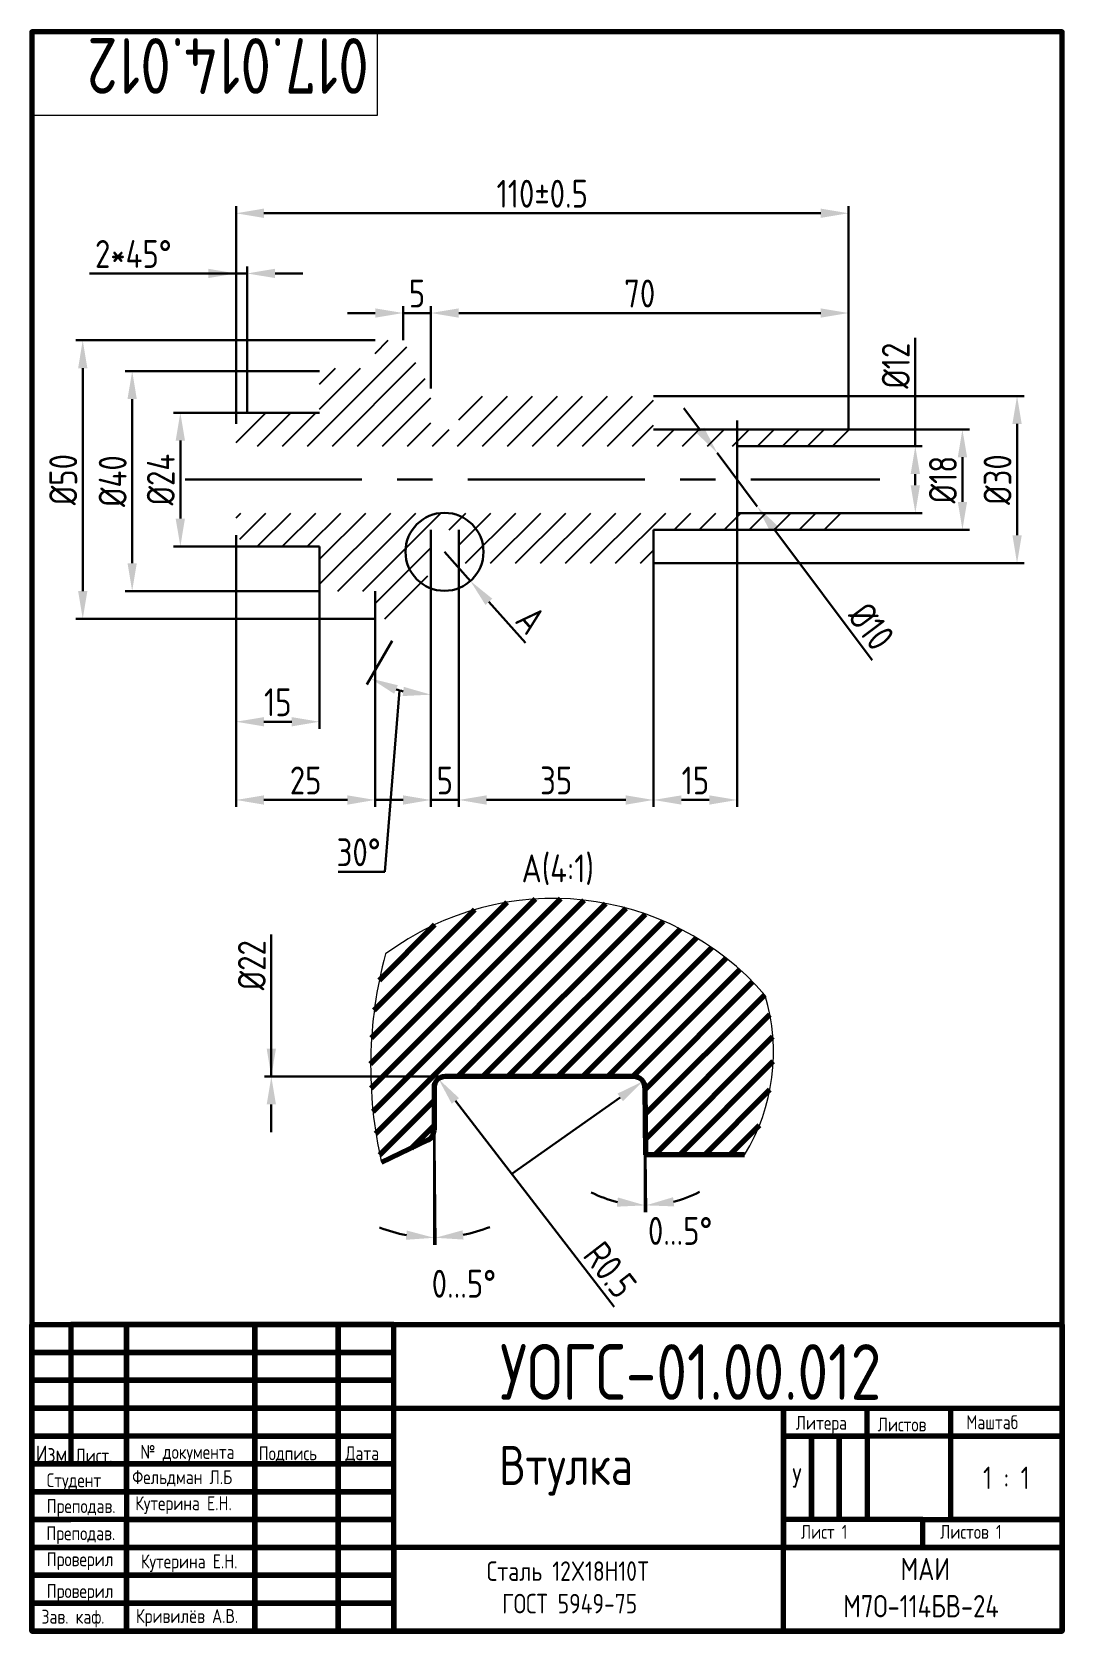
# Paper-space layout 'Vtulka' of a CAD drawing. Header units: millimetres. Extents: x 20 to 205, y 5 to 292.
import ezdxf

# ---------------------------------------------------------------- set-up
doc = ezdxf.new("R2010")
doc.units = ezdxf.units.MM
doc.linetypes.add('CENTER', pattern=[50.8, 31.75, -6.35, 6.35, -6.35])
for name, color, linetype, lineweight in [('MD_Штриховка', 7, 'Continuous', 25), ('Оси', 1, 'CENTER', 30), ('Основной', 5, 'Continuous', 70), ('Размеры', 3, 'Continuous', 30), ('Текст', 7, 'Continuous', 20)]:
    doc.layers.add(name, color=color, linetype=linetype, lineweight=lineweight)
doc.styles.get("Standard").update_dxf_attribs({"font": 'arial.ttf'})
doc.styles.add('ГОСТ', font='GOST_A.TTF')
doc.dimstyles.new('Apx$0', dxfattribs={"dimtxt": 5, "dimasz": 5, "dimexe": 1.25, "dimexo": 0, "dimgap": 1, "dimtad": 1, "dimdsep": 46, "dimtxsty": 'ГОСТ', "dimcen": 5, "dimclrd": 256, "dimclre": 256, "dimclrt": 256, "dimadec": 0, "dimazin": 2, "dimtp": 0.1, "dimtm": 0.1, "dimtfac": 0.71, "dimtmove": 1, "dimatfit": 3, "dimldrblk": 'NONE', "dimfxl": 1, "dimlwd": -1, "dimlwe": -1, "dimarcsym": 0})
doc.dimstyles.new('Apx$2', dxfattribs={"dimtxt": 5, "dimasz": 5, "dimexe": 1.25, "dimexo": 0, "dimgap": 1, "dimtad": 1, "dimdsep": 46, "dimtxsty": 'ГОСТ', "dimcen": 5, "dimclrd": 256, "dimclre": 256, "dimclrt": 256, "dimadec": 0, "dimazin": 2, "dimtp": 0.1, "dimtm": 0.1, "dimtfac": 0.71, "dimtmove": 1, "dimatfit": 3, "dimldrblk": 'NONE', "dimfxl": 1, "dimlwd": -1, "dimlwe": -1, "dimarcsym": 0})
doc.dimstyles.new('Apx$3', dxfattribs={"dimtxt": 5, "dimasz": 5, "dimexe": 1.25, "dimexo": 0, "dimgap": 1, "dimtad": 1, "dimdsep": 46, "dimtxsty": 'ГОСТ', "dimcen": 5, "dimclrd": 256, "dimclre": 256, "dimclrt": 256, "dimadec": 0, "dimazin": 2, "dimtp": 0.1, "dimtm": 0.1, "dimtfac": 0.71, "dimtmove": 1, "dimatfit": 3, "dimldrblk": 'NONE', "dimfxl": 1, "dimlwd": -1, "dimlwe": -1, "dimarcsym": 0})
doc.dimstyles.new('Apx$4', dxfattribs={"dimtxt": 5, "dimasz": 5, "dimexe": 1.25, "dimexo": 0, "dimgap": 1, "dimtad": 1, "dimdsep": 46, "dimtxsty": 'ГОСТ', "dimcen": 5, "dimclrd": 256, "dimclre": 256, "dimclrt": 256, "dimadec": 0, "dimazin": 2, "dimtp": 0.1, "dimtm": 0.1, "dimtfac": 0.71, "dimtmove": 1, "dimatfit": 3, "dimldrblk": 'NONE', "dimfxl": 1, "dimlwd": -1, "dimlwe": -1, "dimarcsym": 0})

# ---------------------------------------------------------------- blocks, each defined once
blk = doc.blocks.new('*D11')
at = {"layer": 'Размеры', "transparency": 16777216}
for p, q in [((56.65, 221.66), (56.65, 260.71)), ((61.65, 259.46), (161.65, 259.46)), ((166.65, 220.66), (166.65, 260.71))]:
    blk.add_line(p, q, dxfattribs=at)
for points in [[(61.65, 260.3), (61.65, 258.63), (56.65, 259.46)], [(161.65, 260.3), (161.65, 258.63), (166.65, 259.46)]]:
    blk.add_solid(points, dxfattribs=at)
at = {"layer": 'Размеры', "transparency": 16777216, "insert": (111.65, 262.97), "char_height": 5, "attachment_point": 5, "style": 'ГОСТ'}
blk.add_mtext('110±0.5', dxfattribs=at)
blk = doc.blocks.new('_NONE')
blk = doc.blocks.new('*D12')
at = {"layer": 'Размеры', "transparency": 16777216}
for p, q in [((56.65, 201.66), (56.65, 166.95)), ((71.65, 199.66), (71.65, 166.95)), ((61.65, 168.2), (66.65, 168.2))]:
    blk.add_line(p, q, dxfattribs=at)
for points in [[(61.65, 169.03), (61.65, 167.37), (56.65, 168.2)], [(66.65, 169.03), (66.65, 167.37), (71.65, 168.2)]]:
    blk.add_solid(points, dxfattribs=at)
at = {"layer": 'Размеры', "transparency": 16777216, "insert": (64.15, 171.7), "char_height": 5, "attachment_point": 5, "style": 'ГОСТ'}
blk.add_mtext('15', dxfattribs=at)
blk = doc.blocks.new('*D13')
at = {"layer": 'Размеры', "transparency": 16777216}
for p, q in [((56.65, 201.66), (56.65, 152.91)), ((81.65, 191.66), (81.65, 152.91)), ((61.65, 154.16), (76.65, 154.16))]:
    blk.add_line(p, q, dxfattribs=at)
for points in [[(61.65, 154.99), (61.65, 153.32), (56.65, 154.16)], [(76.65, 154.99), (76.65, 153.32), (81.65, 154.16)]]:
    blk.add_solid(points, dxfattribs=at)
at = {"layer": 'Размеры', "transparency": 16777216, "insert": (69.15, 157.66), "char_height": 5, "attachment_point": 5, "style": 'ГОСТ'}
blk.add_mtext('25', dxfattribs=at)
blk = doc.blocks.new('*D14')
at = {"layer": 'Размеры', "transparency": 16777216}
for p, q in [((91.65, 202.66), (91.65, 152.91)), ((96.65, 202.66), (96.65, 152.91)), ((86.65, 154.16), (81.65, 154.16)), ((91.65, 154.16), (96.65, 154.16)), ((101.65, 154.16), (106.65, 154.16))]:
    blk.add_line(p, q, dxfattribs=at)
for points in [[(86.65, 154.99), (86.65, 153.32), (91.65, 154.16)], [(101.65, 154.99), (101.65, 153.32), (96.65, 154.16)]]:
    blk.add_solid(points, dxfattribs=at)
at = {"layer": 'Размеры', "transparency": 16777216, "insert": (94.15, 157.66), "char_height": 5, "attachment_point": 5, "style": 'ГОСТ'}
blk.add_mtext('5', dxfattribs=at)
blk = doc.blocks.new('*D15')
at = {"layer": 'Размеры', "transparency": 16777216}
for p, q in [((96.65, 196.66), (96.65, 152.91)), ((131.65, 196.66), (131.65, 152.91)), ((101.65, 154.16), (126.65, 154.16))]:
    blk.add_line(p, q, dxfattribs=at)
for points in [[(101.65, 154.99), (101.65, 153.32), (96.65, 154.16)], [(126.65, 154.99), (126.65, 153.32), (131.65, 154.16)]]:
    blk.add_solid(points, dxfattribs=at)
at = {"layer": 'Размеры', "transparency": 16777216, "insert": (114.15, 157.66), "char_height": 5, "attachment_point": 5, "style": 'ГОСТ'}
blk.add_mtext('35', dxfattribs=at)
blk = doc.blocks.new('*D16')
at = {"layer": 'Размеры', "transparency": 16777216}
for p, q in [((146.65, 205.66), (146.65, 152.91)), ((131.65, 202.66), (131.65, 152.91)), ((136.65, 154.16), (141.65, 154.16))]:
    blk.add_line(p, q, dxfattribs=at)
for points in [[(136.65, 154.99), (136.65, 153.32), (131.65, 154.16)], [(141.65, 154.99), (141.65, 153.32), (146.65, 154.16)]]:
    blk.add_solid(points, dxfattribs=at)
at = {"layer": 'Размеры', "transparency": 16777216, "insert": (139.15, 157.66), "char_height": 5, "attachment_point": 5, "style": 'ГОСТ'}
blk.add_mtext('15', dxfattribs=at)
blk = doc.blocks.new('*D17')
at = {"layer": 'Размеры', "transparency": 16777216}
for p, q in [((81.65, 241.56), (76.65, 241.56)), ((86.65, 236.66), (86.65, 242.81)), ((91.65, 241.56), (86.65, 241.56)), ((91.65, 228), (91.65, 242.81)), ((96.65, 241.56), (101.65, 241.56))]:
    blk.add_line(p, q, dxfattribs=at)
for points in [[(81.65, 242.39), (81.65, 240.72), (86.65, 241.56)], [(96.65, 242.39), (96.65, 240.72), (91.65, 241.56)]]:
    blk.add_solid(points, dxfattribs=at)
at = {"layer": 'Размеры', "transparency": 16777216, "insert": (89.15, 245.06), "char_height": 5, "attachment_point": 5, "style": 'ГОСТ'}
blk.add_mtext('5', dxfattribs=at)
blk = doc.blocks.new('*D18')
at = {"layer": 'Размеры', "transparency": 16777216}
for p, q in [((91.65, 228), (91.65, 242.81)), ((96.65, 241.56), (161.65, 241.56)), ((166.65, 220.66), (166.65, 242.81))]:
    blk.add_line(p, q, dxfattribs=at)
for points in [[(96.65, 242.39), (96.65, 240.72), (91.65, 241.56)], [(161.65, 242.39), (161.65, 240.72), (166.65, 241.56)]]:
    blk.add_solid(points, dxfattribs=at)
at = {"layer": 'Размеры', "transparency": 16777216, "insert": (129.15, 245.06), "char_height": 5, "attachment_point": 5, "style": 'ГОСТ'}
blk.add_mtext('70', dxfattribs=at)
blk = doc.blocks.new('*D19')
at = {"layer": 'Размеры', "transparency": 16777216}
for p, q in [((131.65, 226.66), (198.17, 226.66)), ((196.92, 201.66), (196.92, 221.66)), ((131.65, 196.66), (198.17, 196.66))]:
    blk.add_line(p, q, dxfattribs=at)
for points in [[(196.09, 221.66), (197.76, 221.66), (196.92, 226.66)], [(196.09, 201.66), (197.76, 201.66), (196.92, 196.66)]]:
    blk.add_solid(points, dxfattribs=at)
at = {"layer": 'Размеры', "transparency": 16777216, "insert": (193.42, 211.66), "char_height": 5, "attachment_point": 5, "rotation": 90, "style": 'ГОСТ'}
blk.add_mtext('%%C30', dxfattribs=at)
blk = doc.blocks.new('*D20')
at = {"layer": 'Размеры', "transparency": 16777216}
for p, q in [((131.65, 220.66), (188.36, 220.66)), ((187.11, 207.66), (187.11, 215.66)), ((131.65, 202.66), (188.36, 202.66))]:
    blk.add_line(p, q, dxfattribs=at)
for points in [[(186.28, 215.66), (187.95, 215.66), (187.11, 220.66)], [(186.28, 207.66), (187.95, 207.66), (187.11, 202.66)]]:
    blk.add_solid(points, dxfattribs=at)
at = {"layer": 'Размеры', "transparency": 16777216, "insert": (183.61, 211.66), "char_height": 5, "attachment_point": 5, "rotation": 90, "style": 'ГОСТ'}
blk.add_mtext('%%C18', dxfattribs=at)
blk = doc.blocks.new('*D21')
at = {"layer": 'Размеры', "transparency": 16777216}
for p, q in [((178.65, 237.1), (178.65, 217.66)), ((146.65, 217.66), (179.9, 217.66)), ((178.65, 210.66), (178.65, 212.66)), ((146.65, 205.66), (179.9, 205.66))]:
    blk.add_line(p, q, dxfattribs=at)
for points in [[(177.81, 212.66), (179.48, 212.66), (178.65, 217.66)], [(177.81, 210.66), (179.48, 210.66), (178.65, 205.66)]]:
    blk.add_solid(points, dxfattribs=at)
at = {"layer": 'Размеры', "transparency": 16777216, "insert": (175.14, 232.11), "char_height": 5, "attachment_point": 5, "rotation": 90, "style": 'ГОСТ'}
blk.add_mtext('%%C12', dxfattribs=at)
blk = doc.blocks.new('*D22')
at = {"layer": 'Размеры', "transparency": 16777216}
for p, q in [((81.65, 236.66), (27.87, 236.66)), ((29.12, 191.66), (29.12, 231.66)), ((81.65, 186.66), (27.87, 186.66))]:
    blk.add_line(p, q, dxfattribs=at)
for points in [[(28.29, 231.66), (29.95, 231.66), (29.12, 236.66)], [(28.29, 191.66), (29.95, 191.66), (29.12, 186.66)]]:
    blk.add_solid(points, dxfattribs=at)
at = {"layer": 'Размеры', "transparency": 16777216, "insert": (25.62, 211.66), "char_height": 5, "attachment_point": 5, "rotation": 90, "style": 'ГОСТ'}
blk.add_mtext('%%C50', dxfattribs=at)
blk = doc.blocks.new('*D23')
at = {"layer": 'Размеры', "transparency": 16777216}
for p, q in [((71.65, 231.12), (36.75, 231.12)), ((38, 196.66), (38, 226.12)), ((71.65, 191.66), (36.75, 191.66))]:
    blk.add_line(p, q, dxfattribs=at)
for points in [[(37.16, 226.12), (38.83, 226.12), (38, 231.12)], [(37.16, 196.66), (38.83, 196.66), (38, 191.66)]]:
    blk.add_solid(points, dxfattribs=at)
at = {"layer": 'Размеры', "transparency": 16777216, "insert": (34.5, 211.39), "char_height": 5, "attachment_point": 5, "rotation": 90, "style": 'ГОСТ'}
blk.add_mtext('%%C40', dxfattribs=at)
blk = doc.blocks.new('*D24')
at = {"layer": 'Размеры', "transparency": 16777216}
for p, q in [((71.65, 223.66), (45.4, 223.66)), ((46.65, 218.66), (46.65, 204.66)), ((71.65, 199.66), (45.4, 199.66))]:
    blk.add_line(p, q, dxfattribs=at)
for points in [[(45.81, 218.66), (47.48, 218.66), (46.65, 223.66)], [(45.81, 204.66), (47.48, 204.66), (46.65, 199.66)]]:
    blk.add_solid(points, dxfattribs=at)
at = {"layer": 'Размеры', "transparency": 16777216, "insert": (43.14, 211.66), "char_height": 5, "attachment_point": 5, "rotation": 90, "style": 'ГОСТ'}
blk.add_mtext('%%C24', dxfattribs=at)
blk = doc.blocks.new('*D25')
at = {"layer": 'Размеры', "transparency": 16777216}
for p, q in [((56.65, 221.66), (56.65, 249.91)), ((58.65, 223.66), (58.65, 249.91)), ((30.31, 248.66), (56.65, 248.66)), ((51.65, 248.66), (46.65, 248.66)), ((56.65, 248.66), (58.65, 248.66)), ((56.65, 248.66), (58.65, 248.66)), ((63.65, 248.66), (68.65, 248.66))]:
    blk.add_line(p, q, dxfattribs=at)
for points in [[(51.65, 249.5), (51.65, 247.83), (56.65, 248.66)], [(63.65, 249.5), (63.65, 247.83), (58.65, 248.66)]]:
    blk.add_solid(points, dxfattribs=at)
at = {"layer": 'Размеры', "transparency": 16777216, "insert": (38.2, 252.16), "char_height": 5, "attachment_point": 5, "style": 'ГОСТ'}
blk.add_mtext('2*45°', dxfattribs=at)
blk = doc.blocks.new('*D26')
at = {"layer": 'Размеры', "transparency": 16777216}
for p, q in [((84.68, 182.7), (80.16, 174.89)), ((91.65, 175.88), (91.65, 171.81)), ((86.03, 173.8), (83.35, 141.27)), ((83.35, 141.27), (74.99, 141.27))]:
    blk.add_line(p, q, dxfattribs=at)
blk.add_arc((91.65, 194.78), 21.71, 253.2223, 256.7777, dxfattribs=at)
for points in [[(85.05, 173.22), (85.71, 174.75), (80.79, 175.97)], [(86.78, 174.46), (86.58, 172.81), (91.65, 173.06)]]:
    blk.add_solid(points, dxfattribs=at)
at = {"layer": 'Размеры', "transparency": 16777216, "insert": (78.67, 144.77), "char_height": 5, "attachment_point": 5, "style": 'ГОСТ'}
blk.add_mtext('30°', dxfattribs=at)
blk = doc.blocks.new('*D27')
at = {"layer": 'Размеры', "transparency": 16777216}
for p, q in [((140.06, 220.47), (137.06, 224.47)), ((143.05, 216.47), (150.24, 206.86)), ((170.91, 179.23), (153.24, 202.85))]:
    blk.add_line(p, q, dxfattribs=at)
for points in [[(140.72, 220.97), (139.39, 219.97), (143.05, 216.47)], [(153.9, 203.35), (152.57, 202.36), (150.24, 206.86)]]:
    blk.add_solid(points, dxfattribs=at)
at = {"layer": 'Размеры', "transparency": 16777216, "insert": (170.73, 185.32), "char_height": 5, "attachment_point": 5, "rotation": 306.8002, "style": 'ГОСТ'}
blk.add_mtext('%%C10', dxfattribs=at)
blk = doc.blocks.new('*D28')
at = {"layer": 'Размеры', "transparency": 16777216}
blk.add_line((124.57, 63.16), (96.05, 100.14), dxfattribs=at)
blk.add_solid([(96.71, 100.65), (95.39, 99.63), (93, 104.1)], dxfattribs=at)
at = {"layer": 'Размеры', "transparency": 16777216, "insert": (123.84, 69.84), "char_height": 5, "attachment_point": 5, "rotation": 307.6428, "style": 'ГОСТ'}
blk.add_mtext('R0.5', dxfattribs=at)
blk = doc.blocks.new('*D29')
at = {"layer": 'Размеры', "transparency": 16777216}
for p, q in [((130.1, 90.46), (130.1, 80.15)), ((130.21, 90.46), (130.3, 80.15))]:
    blk.add_line(p, q, dxfattribs=at)
for start, end in [(242.7983, 256.3992), (284.1008, 297.7017), (270, 270.5)]:
    blk.add_arc((130.1, 102.51), 21.11, start, end, dxfattribs=at)
for points in [[(125.23, 82.82), (125.04, 81.16), (130.1, 81.4)], [(135.35, 81.21), (135.14, 82.86), (130.28, 81.4)]]:
    blk.add_solid(points, dxfattribs=at)
at = {"layer": 'Размеры', "transparency": 16777216, "insert": (136.41, 76.81), "char_height": 5, "attachment_point": 5, "style": 'ГОСТ'}
blk.add_mtext('0...5°', dxfattribs=at)
blk = doc.blocks.new('*D30')
at = {"layer": 'Размеры', "transparency": 16777216}
blk.add_line((106.19, 87.03), (125.65, 100.78), dxfattribs=at)
blk.add_solid([(125.17, 101.46), (126.13, 100.1), (129.73, 103.67)], dxfattribs=at)
blk = doc.blocks.new('*D31')
at = {"layer": 'Размеры', "transparency": 16777216}
for p, q in [((92.22, 94.91), (92.22, 74.33)), ((92.31, 92.44), (92.46, 74.34))]:
    blk.add_line(p, q, dxfattribs=at)
for start, end in [(281.1535, 291.8071), (248.6929, 259.3465), (270, 270.5)]:
    blk.add_arc((92.22, 102.51), 26.93, start, end, dxfattribs=at)
for points in [[(87.32, 76.88), (87.16, 75.22), (92.22, 75.58)], [(97.51, 75.26), (97.34, 76.92), (92.45, 75.58)]]:
    blk.add_solid(points, dxfattribs=at)
at = {"layer": 'Размеры', "transparency": 16777216, "insert": (97.57, 67.33), "char_height": 5, "attachment_point": 5, "style": 'ГОСТ'}
blk.add_mtext('0...5°', dxfattribs=at)
blk = doc.blocks.new('*D32')
at = {"layer": 'Размеры', "transparency": 16777216}
for p, q in [((94.09, 198.7), (98.74, 193.46)), ((108.61, 182.36), (102.06, 189.73))]:
    blk.add_line(p, q, dxfattribs=at)
blk.add_solid([(102.68, 190.28), (101.44, 189.17), (98.74, 193.46)], dxfattribs=at)
at = {"layer": 'Размеры', "transparency": 16777216, "insert": (109.61, 186.5), "char_height": 5, "attachment_point": 5, "rotation": 311.6259, "style": 'ГОСТ'}
blk.add_mtext('A', dxfattribs=at)
blk = doc.blocks.new('*D33')
at = {"layer": 'Размеры', "transparency": 16777216}
for p, q in [((62.99, 130.03), (62.99, 104.51)), ((62.99, 109.51), (62.99, 114.51)), ((94.22, 104.51), (61.74, 104.51)), ((94.22, 104.51), (61.74, 104.51)), ((62.99, 99.51), (62.99, 94.51))]:
    blk.add_line(p, q, dxfattribs=at)
for points in [[(62.16, 109.51), (63.82, 109.51), (62.99, 104.51)], [(62.16, 99.51), (63.82, 99.51), (62.99, 104.51)]]:
    blk.add_solid(points, dxfattribs=at)
at = {"layer": 'Размеры', "transparency": 16777216, "insert": (59.49, 124.5), "char_height": 5, "attachment_point": 5, "rotation": 90, "style": 'ГОСТ'}
blk.add_mtext('%%C22', dxfattribs=at)

psp = doc.layouts.new('Vtulka')

# ---------------------------------------------------------------- hatches: boundary and pattern name
at = {"layer": 'MD_Штриховка'}
h = psp.add_hatch(dxfattribs=at)
h.set_pattern_fill('ANSI31', color=256, style=0)
h.paths.add_polyline_path([(81.646, 191.663), (81.646, 186.663), (86.646, 186.663), (91.646, 195.323), (91.646, 202.663), (96.646, 202.663), (96.646, 196.663), (131.646, 196.663), (131.646, 202.663), (166.646, 202.663), (166.646, 205.663), (146.646, 205.663), (56.646, 205.663), (56.646, 201.663), (58.646, 199.663), (71.646, 199.663), (71.646, 191.663)], flags=0)
h.paths.add_polyline_path([(81.646, 236.663), (81.646, 231.663), (71.646, 231.663), (71.646, 223.663), (58.646, 223.663), (56.646, 221.663), (56.646, 217.663), (146.646, 217.663), (166.646, 217.663), (166.646, 220.663), (131.646, 220.663), (131.646, 226.663), (96.646, 226.663), (96.646, 220.663), (91.646, 220.663), (91.646, 228.003), (86.646, 236.663)], flags=0)
at = {"layer": 'Основной', "true_color": 0xed1f24}
h = psp.add_hatch(dxfattribs=at)
h.set_pattern_fill('ANSI31', color=240)
h.set_pattern_definition([(45, (7.5, 20), (-2.245064, 2.245064), [])])
h.paths.add_polyline_path([(128.1, 104.513, -0.4091108), (130.1, 102.548), (130.205, 90.46), (130.205, 90.459), (147.965, 90.459, 0.2142332), (151.686, 119.088, 0.392566), (83.498, 126.518, 0.1227861), (82.784, 89.081), (91.091, 93.107, 0.2874224), (92.218, 94.907), (92.218, 102.513, -0.4142136), (94.218, 104.513)])

# ---------------------------------------------------------------- linework, layer by layer
at = {"layer": 'Оси'}
for p, q in [((146.646, 200.628), (146.646, 222.279)), ((47.508, 211.663), (172.283, 211.663))]:
    psp.add_line(p, q, dxfattribs=at)
at = {"layer": 'Основной'}
for p, q in [((128.1, 104.513), (94.218, 104.513)), ((92.218, 102.513), (92.218, 94.907)), ((130.1, 102.513), (130.205, 90.46)), ((91.091, 93.107), (82.784, 89.081)), ((130.205, 90.46), (130.205, 90.459)), ((147.965, 90.459), (130.205, 90.459)), ((170, 40), (170, 45)), ((185, 25), (185, 45))]:
    psp.add_line(p, q, dxfattribs=at)
for points in [[(20, 5), (205, 5), (205, 292), (20, 292)], [(205, 5), (20, 5), (20, 60), (205, 60)], [(20, 60), (27, 60), (27, 55), (20, 55)], [(27, 55), (37, 55), (37, 60), (27, 60)], [(37, 55), (60, 55), (60, 60), (37, 60)], [(60, 55), (75, 55), (75, 60), (60, 60)], [(75, 55), (85, 55), (85, 60), (75, 60)], [(20, 55), (27, 55), (27, 50), (20, 50)], [(27, 50), (37, 50), (37, 55), (27, 55)], [(37, 50), (60, 50), (60, 55), (37, 55)], [(60, 50), (75, 50), (75, 55), (60, 55)], [(75, 50), (85, 50), (85, 55), (75, 55)], [(20, 50), (27, 50), (27, 45), (20, 45)], [(27, 45), (37, 45), (37, 50), (27, 50)], [(37, 45), (60, 45), (60, 50), (37, 50)], [(60, 45), (75, 45), (75, 50), (60, 50)], [(75, 45), (85, 45), (85, 50), (75, 50)], [(20, 45), (27, 45), (27, 40), (20, 40)], [(27, 40), (37, 40), (37, 45), (27, 45)], [(37, 20), (60, 20), (60, 45), (37, 45)], [(60, 40), (75, 40), (75, 45), (60, 45)], [(75, 40), (85, 40), (85, 45), (75, 45)], [(155, 20), (85, 20), (85, 45), (155, 45)], [(205, 20), (155, 20), (155, 45), (205, 45)], [(155, 45), (205, 45), (205, 40), (155, 40)], [(20, 40), (27, 40), (27, 35), (20, 35)], [(27, 35), (37, 35), (37, 40), (27, 40)], [(37, 35), (60, 35), (60, 40), (37, 40)], [(60, 35), (75, 35), (75, 40), (60, 40)], [(75, 35), (85, 35), (85, 40), (75, 40)], [(155, 40), (160, 40), (160, 25), (155, 25)], [(160, 40), (165, 40), (165, 25), (160, 25)], [(165, 40), (170, 40), (170, 25), (165, 25)], [(205, 25), (185, 25), (185, 40), (205, 40)], [(37, 30), (60, 30), (60, 35), (37, 35)], [(60, 30), (75, 30), (75, 35), (60, 35)], [(75, 30), (85, 30), (85, 35), (75, 35)], [(37, 25), (60, 25), (60, 30), (37, 30)], [(60, 25), (75, 25), (75, 30), (60, 30)], [(75, 25), (85, 25), (85, 30), (75, 30)], [(37, 20), (60, 20), (60, 25), (37, 25)], [(60, 20), (75, 20), (75, 25), (60, 25)], [(75, 20), (85, 20), (85, 25), (75, 25)], [(155, 20), (180, 20), (180, 25), (155, 25)], [(180, 25), (205, 25), (205, 20), (180, 20)], [(37, 15), (60, 15), (60, 20), (37, 20)], [(60, 15), (75, 15), (75, 20), (60, 20)], [(75, 15), (85, 15), (85, 20), (75, 20)], [(85, 5), (155, 5), (155, 20), (85, 20)], [(155, 20), (205, 20), (205, 5), (155, 5)], [(37, 10), (60, 10), (60, 15), (37, 15)], [(60, 10), (75, 10), (75, 15), (60, 15)], [(75, 10), (85, 10), (85, 15), (75, 15)], [(37, 5), (60, 5), (60, 10), (37, 10)], [(60, 5), (75, 5), (75, 10), (60, 10)], [(75, 5), (85, 5), (85, 10), (75, 10)]]:
    psp.add_lwpolyline(points, close=True, dxfattribs=at)
for points in [[(27, 30), (20, 30), (20, 35), (27, 35)], [(27, 30), (37, 30), (37, 35), (27, 35)], [(27, 25), (20, 25), (20, 30), (27, 30)], [(37, 30), (27, 30)], [(27, 20), (20, 20), (20, 25), (27, 25)], [(27, 20), (37, 20), (37, 25), (27, 25)], [(27, 15), (20, 15), (20, 20), (27, 20)], [(27, 15), (37, 15), (37, 20), (27, 20)], [(27, 10), (20, 10), (20, 15), (27, 15)], [(27, 10), (37, 10), (37, 15), (27, 15)], [(27, 5), (20, 5), (20, 10), (27, 10)], [(27, 5), (37, 5), (37, 10), (27, 10)]]:
    psp.add_lwpolyline(points, dxfattribs=at)
for centre, start, end in [((94.218, 102.513), 90, 180), ((128.1, 102.513), 0, 90), ((90.218, 94.907), 295.85665, 0)]:
    psp.add_arc(centre, 2, start, end, dxfattribs=at)
at = {"layer": 'Размеры'}
psp.add_line((92.218, 102.513), (92.306, 92.444), dxfattribs=at)
psp.add_circle((94.09, 198.697), 7, dxfattribs=at)
at = {"layer": 'Текст', "color": 5}
psp.add_lwpolyline([(20, 292), (82, 292), (82, 277), (20, 277)], close=True, dxfattribs=at)
at = {"layer": 'Текст'}
for centre, radius, start, end in [((113.589, 86.071), 50.413, 40.91458, 126.64772), ((158.216, 106.366), 77.387, 164.90608, 192.90644), ((117.951, 108.916), 35.235, 328.41203, 16.77957)]:
    psp.add_arc(centre, radius, start, end, dxfattribs=at)

# ---------------------------------------------------------------- texts
at = {"layer": 'Размеры', "insert": (107.936, 144.383), "char_height": 5, "attachment_point": 1}
psp.add_mtext_dynamic_manual_height_columns('{\\fGOST type A|b0|i0|c0|p34;A(4:1)}', width=36.33609, gutter_width=12.5, heights=[0], dxfattribs=at)
at = {"layer": 'Текст', "insert": (80.516, 280.906), "char_height": 10, "attachment_point": 1, "rotation": 180}
psp.add_mtext_dynamic_manual_height_columns('{\\fGOST type A|b0|i0|c204|p34;017.014.012}', width=120, gutter_width=12.5, heights=[0], dxfattribs=at)
at = {"layer": 'Текст', "attachment_point": 1}
for s, width, insert, char_height in [('{\\fGOST type A|b0|i0|c204|p34;УОГС-0\\fGOST type A|b0|i0|c0|p34;1.00.012}', 120, (104.035, 56.493), 10), ('\\pi18.91484;{\\fGOST type A|b0|i0|c204|p34;Втулка}', 63.36792, (85, 38.222), 7), ('{\\fGOST type A|b0|i0|c204|p34;У}', 63.36792, (156.543, 34.22), 3.5), ('\\pi16.67199;{\\fGOST type A|b0|i0|c204|p34;Сталь 12\\fGOST type A|b0|i0|c0|p34;X\\fGOST type A|b0|i0|c204|p34;18\\fGOST type A|b0|i0|c0|p34;H\\fGOST type A|b0|i0|c204|p34;10\\fGOST type A|b0|i0|c0|p34;T\\P\\pi19.42521;\\fGOST type A|b0|i0|c204|p34;ГОСТ \\fGOST type A|b0|i0|c0|p34;5949\\fGOST type A|b0|i0|c204|p34;-7\\fGOST type A|b0|i0|c0|p34;5}', 63.36792, (85, 17.5), 3.5)]:
    psp.add_mtext_dynamic_manual_height_columns(s, width=width, gutter_width=12.5, heights=[0], dxfattribs=dict(at, insert=insert, char_height=char_height))
at = {"layer": 'Текст', "style": 'ГОСТ'}
for s, width, heights, insert, char_height, attachment_point in [('Литера', 15, [0], (157.181, 43.622), 2.5, 1), ('Листов', 15, [0], (171.885, 43.314), 2.5, 1), ('Маштаб', 30, [0], (187.812, 43.721), 2.5, 1), ('Изм.', 4.24529, [0], (20.679, 38.282), 3, 1), ('№ документа', 22.31239, [0], (39.475, 38.392), 2.5, 1), ('1 : 1', 20, [0], (195, 32.5), 4, 5), ('Студент', 17, [0], (22.648, 33.315), 2.5, 1), ('Преподав.', 17, [0], (22.645, 28.678), 2.5, 1), ('Преподав.', 17, [0], (22.587, 23.797), 2.5, 1), ('Лист 1', 25, [0], (158.104, 24.051), 2.5, 1), ('Листов 1', 25, [0], (183.104, 24.051), 2.5, 1), ('Проверил', 14.34686, [0], (22.653, 19.128), 2.5, 1), ('\\pi20.99571;МАИ\\P\\pi10.70264;М7О-114БВ-24', 50, [0], (155, 18.128), 4, 1), ('Проверил', 14.34686, [0], (22.653, 13.432), 2.5, 1), ('Зав. каф.', 13.02451, [7.58], (21.728, 8.819), 2.5, 1)]:
    psp.add_mtext_dynamic_manual_height_columns(s, width=width, gutter_width=12.5, heights=heights, dxfattribs=dict(at, insert=insert, char_height=char_height, attachment_point=attachment_point))
at = {"layer": 'Текст', "insert": (27.81, 37.74), "char_height": 2.5, "width": 6.25625, "attachment_point": 1, "style": 'ГОСТ'}
psp.add_mtext('Лист.', dxfattribs=at)
at = {"layer": 'Текст', "char_height": 2.5, "attachment_point": 1, "style": 'ГОСТ'}
for s, insert in [('Подпись', (60.727, 38.15)), ('Дата', (76.289, 38.165))]:
    psp.add_mtext(s, dxfattribs=dict(at, insert=insert))
at = {"layer": 'Текст', "color": 0, "char_height": 2.5, "attachment_point": 1, "style": 'ГОСТ'}
for s, width, heights, insert in [('Фельдман Л.Б', 22.28536, [0], (38, 33.863)), ('Кутерина Е.Н.', 23, [3.129], (38.542, 29.18)), ('Кутерина Е.Н.', 23, [3.129], (39.572, 18.748)), ('Кривилёв А.В.', 23, [3.129], (38.685, 8.941))]:
    psp.add_mtext_dynamic_manual_height_columns(s, width=width, gutter_width=12.5, heights=heights, dxfattribs=dict(at, insert=insert))

# ---------------------------------------------------------------- dimensions: what is measured, and where the dimension line sits
at = {"layer": 'Размеры'}
for base, p1, text, picture, middle in [((166.646, 259.463), (56.646, 221.663), '<>±0.5', '*D11', (111.646, 262.967)), ((166.646, 241.557), (91.646, 228.003), '70', '*D18', (129.146, 245.058))]:
    dim = psp.add_linear_dim(base=base, p1=p1, p2=(166.646, 220.663), text=text, dimstyle='Apx$0', override={"dimlfac": -1, "dimpost": ''}, dxfattribs=at)
    dim.commit()
    dim.dimension.update_dxf_attribs({"geometry": picture, "text_midpoint": middle})
dim = psp.add_linear_dim(base=(58.646, 248.663), p1=(56.646, 221.663), p2=(58.646, 223.663), text='<>*45°', dimstyle='Apx$0', override={"dimlfac": -1, "dimpost": ''}, dxfattribs=at)
dim.commit()
dim.dimension.update_dxf_attribs({"geometry": '*D25', "text_midpoint": (38.202, 251.048), "dimtype": 160})
for base, p1, p2, picture, middle in [((86.646, 241.557), (91.646, 228.003), (86.646, 236.663), '*D17', (89.146, 245.058)), ((146.646, 154.156), (131.646, 202.663), (146.646, 205.663), '*D16', (139.146, 157.659)), ((71.646, 168.2), (56.646, 201.663), (71.646, 199.663), '*D12', (64.146, 171.703)), ((81.646, 154.156), (56.646, 201.663), (81.646, 191.663), '*D13', (69.146, 157.658)), ((96.646, 154.156), (91.646, 202.663), (96.646, 202.663), '*D14', (94.146, 157.658)), ((131.646, 154.156), (96.646, 196.663), (131.646, 196.663), '*D15', (114.146, 157.658))]:
    dim = psp.add_linear_dim(base=base, p1=p1, p2=p2, dimstyle='Apx$0', override={"dimlfac": -1}, dxfattribs=at)
    dim.commit()
    dim.dimension.update_dxf_attribs({"geometry": picture, "text_midpoint": middle})
dim = psp.add_linear_dim(base=(178.646, 217.663), p1=(146.646, 205.663), p2=(146.646, 217.663), angle=90, text='%%C<>', dimstyle='Apx$0', override={"dimlfac": -1, "dimpost": ''}, dxfattribs=at)
dim.commit()
dim.dimension.update_dxf_attribs({"geometry": '*D21', "text_midpoint": (175.468, 232.112), "dimtype": 160})
for base, p1, p2, text, picture, middle in [((29.12, 236.663), (81.646, 186.663), (81.646, 236.663), '%%C<>', '*D22', (25.619, 211.663)), ((37.997, 231.115), (71.646, 191.663), (71.646, 231.115), '%%C40', '*D23', (34.495, 211.389)), ((196.923, 226.663), (131.646, 196.663), (131.646, 226.663), '%%C<>', '*D19', (193.421, 211.663)), ((46.646, 199.663), (71.646, 223.663), (71.646, 199.663), '%%C<>', '*D24', (43.145, 211.663)), ((187.113, 220.663), (131.646, 202.663), (131.646, 220.663), '%%C<>', '*D20', (183.609, 211.663))]:
    dim = psp.add_linear_dim(base=base, p1=p1, p2=p2, angle=90, text=text, dimstyle='Apx$0', override={"dimlfac": -1, "dimpost": ''}, dxfattribs=at)
    dim.commit()
    dim.dimension.update_dxf_attribs({"geometry": picture, "text_midpoint": middle})
dim = psp.add_diameter_dim_2p(p1=(143.052, 216.467), p2=(150.24, 206.859), text='%%C10', dimstyle='Apx$3', override={"dimlfac": -1, "dimpost": ''}, dxfattribs=at)
dim.commit()
dim.dimension.update_dxf_attribs({"geometry": '*D27', "text_midpoint": (167.927, 183.217), "dimtype": 163})
dim = psp.add_radius_dim(center=(94.09, 198.697), mpoint=(98.74, 193.464), text='A', dimstyle='Apx$4', override={"dimpost": ''}, dxfattribs=at)
dim.commit()
dim.dimension.update_dxf_attribs({"geometry": '*D32', "text_midpoint": (109.613, 186.498)})
at = {"layer": 'Размеры', "color": 3}
dim = psp.add_angular_dim_2l(base=(84.22, 174.371), line1=((91.646, 194.776), (84.675, 182.702)), line2=((91.646, 194.776), (91.646, 175.882)), dimstyle='Apx$2', dxfattribs=at)
dim.commit()
dim.dimension.update_dxf_attribs({"geometry": '*D26', "text_midpoint": (78.668, 144.773), "dimtype": 162})
at = {"layer": 'Размеры'}
dim = psp.add_linear_dim(base=(62.99, 104.513), p1=(94.218, 104.513), p2=(94.218, 104.513), angle=90, text='%%C22', dimstyle='Apx$0', dxfattribs=at)
dim.commit()
dim.dimension.update_dxf_attribs({"geometry": '*D33', "text_midpoint": (61.995, 124.499), "dimtype": 160})
for center, mpoint, text, picture, middle in [((94.218, 102.513), (92.997, 104.097), 'R0.5', '*D28', (121.069, 67.701)), ((128.1, 102.513), (129.733, 103.667), ' ', '*D30', (106.194, 87.032))]:
    dim = psp.add_radius_dim(center=center, mpoint=mpoint, text=text, dimstyle='Apx$4', override={"dimpost": ''}, dxfattribs=at)
    dim.commit()
    dim.dimension.update_dxf_attribs({"geometry": picture, "text_midpoint": middle, "dimtype": 164})
for base, line1, line2, picture, middle in [((92.297, 75.584), ((92.218, 102.513), (92.218, 94.907)), ((92.218, 102.513), (92.306, 92.444)), '*D31', (97.567, 67.333)), ((130.162, 81.4), ((130.1, 102.513), (130.1, 90.459)), ((130.1, 102.513), (130.205, 90.46)), '*D29', (136.413, 76.811))]:
    dim = psp.add_angular_dim_2l(base=base, line1=line1, line2=line2, text='0...5°', dimstyle='Apx$2', dxfattribs=at)
    dim.commit()
    dim.dimension.update_dxf_attribs({"geometry": picture, "text_midpoint": middle, "dimtype": 162})

doc.saveas('drawing.dxf')
